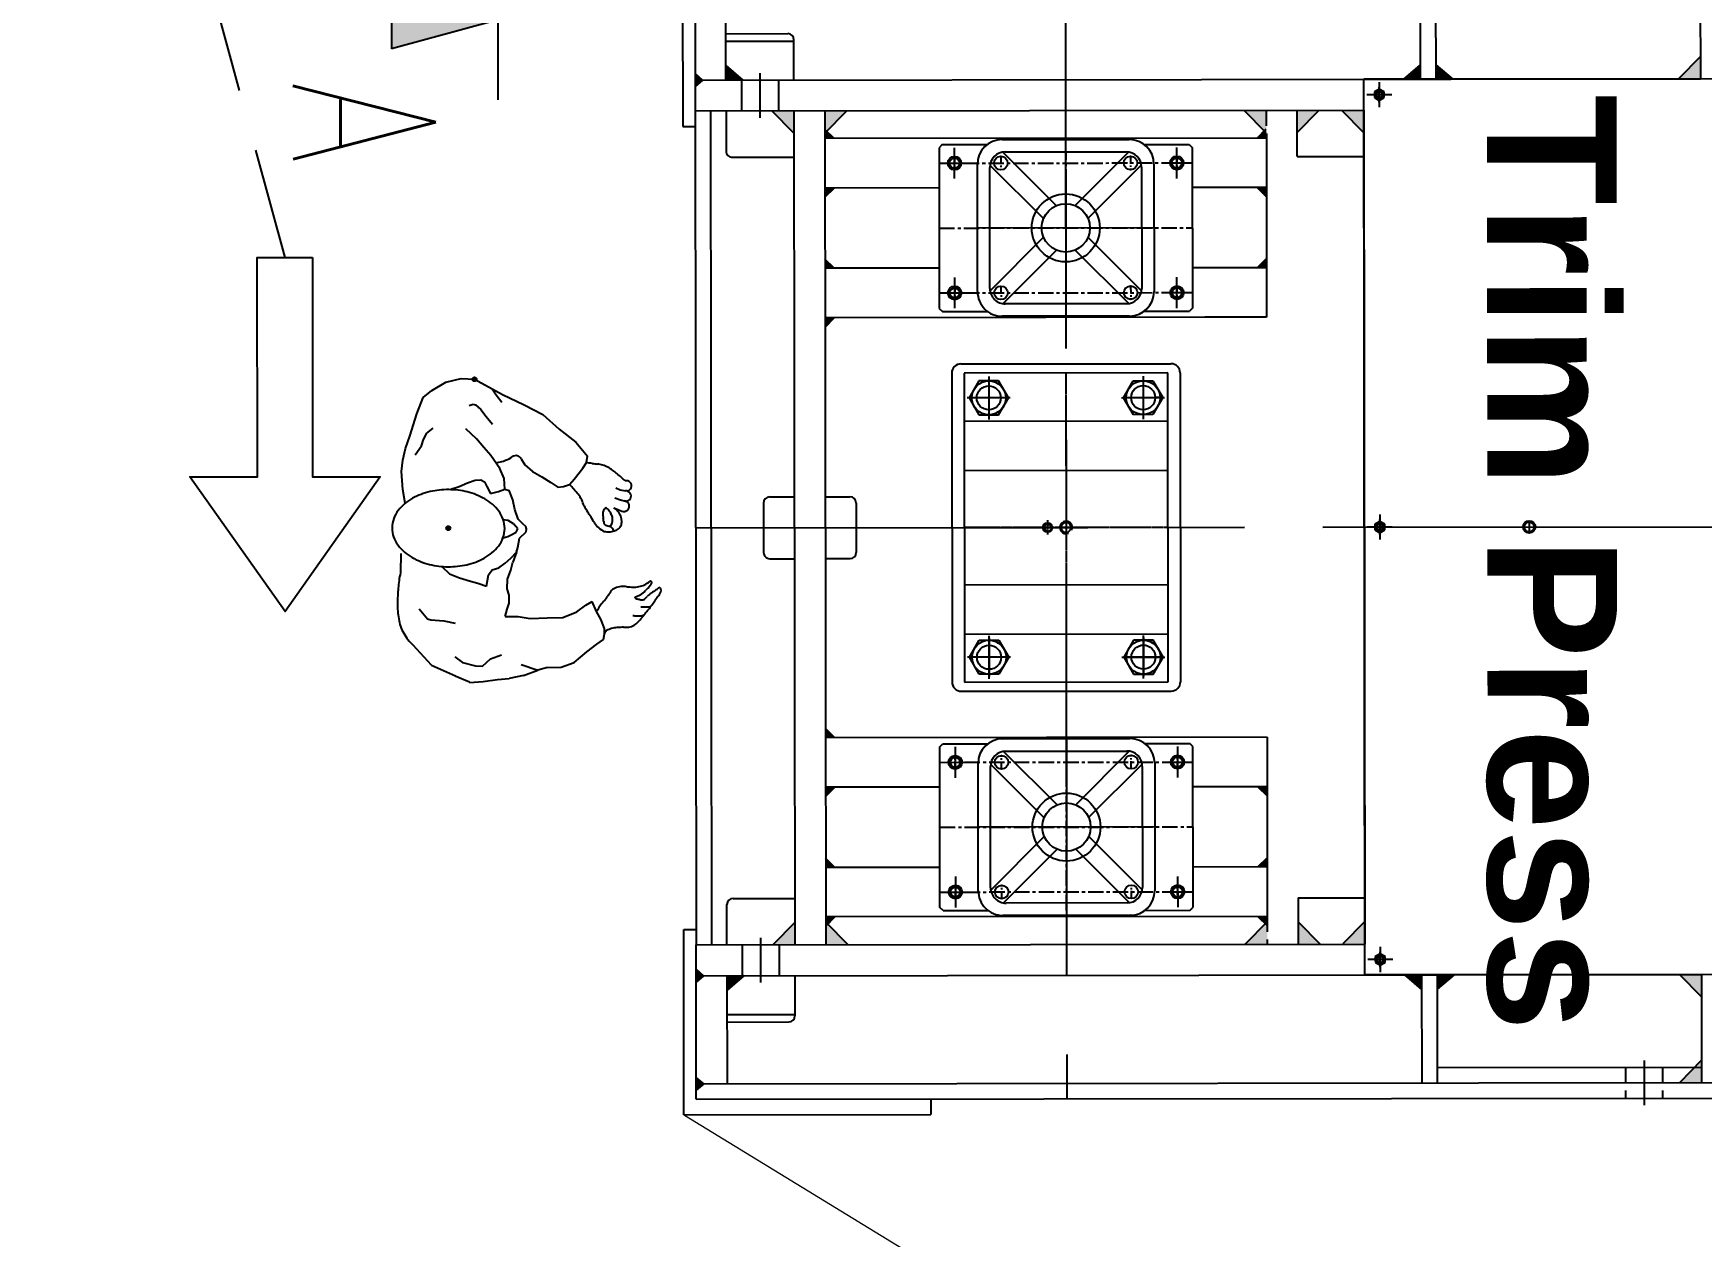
# Model space of a CAD drawing. Header units: feet. Extents: x -99009 to 3252343, y -11094690 to 9035152.
# Drawn here: x 2518911 to 2521613, y -1985127 to -1983179 of the extents above; entities that cross this region are included whole.
import ezdxf

# ---------------------------------------------------------------- set-up
doc = ezdxf.new("R2010")
doc.units = ezdxf.units.FT
doc.header["$PDSIZE"] = -1
for name, pattern in [('CENTER', [2, 1.25, -0.25, 0.25, -0.25]), ('CENTERX2', [20.32, 12.7, -2.54, 2.54, -2.54]), ('DASHED2', [0.375, 0.25, -0.125]), ('HIDDEN', [0.375, 0.25, -0.125])]:
    doc.linetypes.add(name, pattern=pattern)
for name, color, linetype in [('1', 1, 'Continuous'), ('JOB', 4, 'Continuous'), ('K-LINE', 7, 'Continuous'), ('栗本図面枠', 7, 'Continuous')]:
    doc.layers.add(name, color=color, linetype=linetype)
doc.layers.add('K-SYMBOL', color=7, linetype='Continuous', lineweight=18)
doc.styles.add('K-DIM-4', font='simplex.shx', dxfattribs={"width": 0.75, "bigfont": 'extfont.shx'})
doc.styles.get("Standard").update_dxf_attribs({"font": 'GOTHICB.TTF'})
doc.dimstyles.new('LGB VVP', dxfattribs={"dimtxt": 3, "dimasz": 3, "dimexe": 1, "dimexo": 1, "dimgap": 1, "dimtad": 1, "dimtoh": 1, "dimdec": 4, "dimzin": 12, "dimdsep": 46, "dimtxsty": 'Standard', "dimcen": 0, "dimclrd": 2, "dimclre": 1, "dimclrt": 3, "dimadec": 0, "dimazin": 3, "dimtfac": 1, "dimtdec": 4, "dimtofl": 0, "dimtmove": 0, "dimatfit": 3, "dimfxl": 1, "dimtolj": 1, "dimtzin": 0, "dimlwd": 13, "dimlwe": 13, "dimarcsym": 0})

# ---------------------------------------------------------------- blocks, each defined once
blk = doc.blocks.new('Y-L')
at = {"layer": 'K-SYMBOL', "linetype": 'Continuous', "lineweight": 25}
blk.add_hatch(color=3, dxfattribs=at).paths.add_polyline_path([(4.318, 1.157), (0, 0), (4.318, -1.157)])
at = {"layer": 'K-SYMBOL', "color": 3, "linetype": 'Continuous', "lineweight": 25}
for p, q in [((0, 3.231), (0, -2.853)), ((0, 0), (4.318, 1.157)), ((4.318, -1.157), (4.318, 1.157)), ((0, 0), (4.318, -1.157)), ((4.318, 0), (13, 0))]:
    blk.add_line(p, q, dxfattribs=at)
blk = doc.blocks.new('K245828439cdb9')
at = {"layer": '栗本図面枠'}
for points in [[(-761.2, 545), (-725, 509.5), (-725, 545)], [(761.2, 545), (725, 509.5), (725, 545)], [(863.8, 545), (900, 509.5), (900, 545)], [(-725, 144.4), (-748.4, 117), (-725, 117)], [(725, 144.4), (748.4, 117), (725, 117)], [(-725, 64.6), (-748.4, 92), (-725, 92)], [(725, 64.3), (748.4, 91.7), (725, 91.7)], [(-638.3, -0.1), (-674.5, -35.6), (-674.5, -0.1)], [(638.3, -0.1), (674.5, -35.6), (674.5, -0.1)], [(-638.8, -107.9), (-675, -72.4), (-675, -107.9)], [(638.8, -107.9), (675, -72.4), (675, -107.9)], [(-638.8, -158.1), (-675, -193.6), (-675, -158.1)], [(638.8, -158.1), (675, -193.6), (675, -158.1)], [(-638.8, -872.9), (-675, -837.4), (-675, -872.9)], [(638.8, -872.9), (675, -837.4), (675, -872.9)], [(-638.8, -923.1), (-675, -958.6), (-675, -923.1)], [(638.8, -923.1), (675, -958.6), (675, -923.1)], [(-725, -1005.3), (-748.4, -1032.7), (-725, -1032.7)], [(725, -1005.3), (748.4, -1032.7), (725, -1032.7)], [(-725, -1070.8), (-735.4, -1083), (-725, -1083)], [(-725, -1070.8), (-714.6, -1083), (-725, -1083)], [(725, -1070.8), (714.6, -1083), (725, -1083)], [(725, -1070.8), (735.4, -1083), (725, -1083)], [(900, -1070.8), (889.6, -1083), (900, -1083)], [(900, -1070.8), (910.4, -1083), (900, -1083)]]:
    blk.add_hatch(color=1, dxfattribs=at).paths.add_polyline_path(points)
h = blk.add_hatch(color=1, dxfattribs=at)
h.dxf.hatch_style = 1
h.paths.add_polyline_path([(-630, -173), (-645, -158), (-630, -158)])
h = blk.add_hatch(color=1, dxfattribs=at)
h.dxf.hatch_style = 1
h.paths.add_polyline_path([(-550, -173), (-535, -158), (-550, -158)])
h = blk.add_hatch(color=1, dxfattribs=at)
h.dxf.hatch_style = 1
h.paths.add_polyline_path([(-420, -173), (-435, -158), (-420, -158)])
h = blk.add_hatch(color=1, dxfattribs=at)
h.dxf.hatch_style = 1
h.paths.add_polyline_path([(420, -173), (435, -158), (420, -158)])
h = blk.add_hatch(color=1, dxfattribs=at)
h.dxf.hatch_style = 1
h.paths.add_polyline_path([(550, -173), (535, -158), (550, -158)])
h = blk.add_hatch(color=1, dxfattribs=at)
h.dxf.hatch_style = 1
h.paths.add_polyline_path([(630, -173), (645, -158), (630, -158)])
h = blk.add_hatch(color=1, dxfattribs=at)
h.dxf.hatch_style = 1
h.paths.add_polyline_path([(-630, -858), (-645, -873), (-630, -873)])
h = blk.add_hatch(color=1, dxfattribs=at)
h.dxf.hatch_style = 1
h.paths.add_polyline_path([(-550, -858), (-535, -873), (-550, -873)])
h = blk.add_hatch(color=1, dxfattribs=at)
h.dxf.hatch_style = 1
h.paths.add_polyline_path([(-420, -858), (-435, -873), (-420, -873)])
h = blk.add_hatch(color=1, dxfattribs=at)
h.dxf.hatch_style = 1
h.paths.add_polyline_path([(-340, -858), (-325, -873), (-340, -873)])
h = blk.add_hatch(color=1, dxfattribs=at)
h.dxf.hatch_style = 1
h.paths.add_polyline_path([(340, -858), (325, -873), (340, -873)])
h = blk.add_hatch(color=1, dxfattribs=at)
h.dxf.hatch_style = 1
h.paths.add_polyline_path([(420, -858), (435, -873), (420, -873)])
h = blk.add_hatch(color=1, dxfattribs=at)
h.dxf.hatch_style = 1
h.paths.add_polyline_path([(550, -858), (535, -873), (550, -873)])
h = blk.add_hatch(color=1, dxfattribs=at)
h.dxf.hatch_style = 1
h.paths.add_polyline_path([(630, -858), (645, -873), (630, -873)])
at = {"layer": '栗本図面枠', "color": 1}
for p, q in [((900, -1083), (900, 1462)), ((925, -1083), (925, 1462)), ((-725, 595), (-725, 0)), ((725, 595), (725, 0)), ((-900, 545), (-725, 545)), ((-761.2, 545), (-725, 509.5)), ((-725, -1070.8), (-725, 545)), ((725, 545), (900, 545)), ((725, -1083), (725, 545)), ((761.2, 545), (725, 509.5)), ((863.8, 545), (900, 509.5)), ((875, 117), (875, 545)), ((864, 452), (936.2, 452)), ((-725, 144.4), (-748.4, 117)), ((725, 144.4), (748.4, 117)), ((-725, 117), (-900, 117)), ((725, 117), (900, 117)), ((-725, 92), (-900, 92)), ((-725, 64.6), (-748.4, 92)), ((725, 92), (900, 92)), ((725, 64.3), (748.4, 91.7)), ((-704.6, 33), (-709.2, 25)), ((-695.4, 33), (-704.6, 33)), ((-700, 37.2), (-700, 12.8)), ((-700, 33.4), (-700, 16.6)), ((-690.8, 25), (-695.4, 33)), ((-4.6, 33), (-9.2, 25)), ((4.6, 33), (-4.6, 33)), ((0, 37.2), (0, 12.8)), ((0, 33.4), (0, 16.6)), ((9.2, 25), (4.6, 33)), ((695.4, 33), (690.8, 25)), ((704.6, 33), (695.4, 33)), ((700, 37.2), (700, 12.8)), ((700, 33.4), (700, 16.6)), ((709.2, 25), (704.6, 33)), ((-687.8, 25), (-712.2, 25)), ((-709.2, 25), (-704.6, 17)), ((-708.4, 25), (-691.6, 25)), ((-704.6, 17), (-695.4, 17)), ((-695.4, 17), (-690.8, 25)), ((-675, -1083), (-675, 0)), ((-675, 0), (675, 0)), ((-600, -108), (-600, 0)), ((12.2, 25), (-12.2, 25)), ((-9.2, 25), (-4.6, 17)), ((-8.4, 25), (8.4, 25)), ((-4.6, 17), (4.6, 17)), ((4.6, 17), (9.2, 25)), ((600, -108), (600, 0)), ((712.2, 25), (687.8, 25)), ((690.8, 25), (695.4, 17)), ((691.6, 25), (708.4, 25)), ((695.4, 17), (704.6, 17)), ((704.6, 17), (709.2, 25)), ((725, 0), (-725, 0)), ((-638.3, -0.1), (-674.5, -35.6)), ((638.3, -0.1), (674.5, -35.6)), ((675, -1083), (675, 0)), ((-638.8, -107.9), (-675, -72.4)), ((638.8, -107.9), (675, -72.4)), ((-600, -108), (-675, -108)), ((600, -108), (675, -108)), ((-638.8, -158.1), (-675, -193.6)), ((-630, -173), (-645, -158)), ((-630, -158), (-630, -873)), ((-630, -158), (-340, -158)), ((-550, -158), (-550, -278)), ((-550, -173), (-535, -158)), ((-420, -173), (-435, -158)), ((-420, -158), (-420, -278)), ((-340, -158), (-340, -873)), ((-340, -158), (-340, -258)), ((340, -158), (630, -158)), ((340, -158), (340, -873)), ((420, -158), (420, -278)), ((420, -173), (435, -158)), ((550, -173), (535, -158)), ((550, -158), (550, -278)), ((630, -158), (630, -873)), ((630, -173), (645, -158)), ((638.8, -158.1), (675, -193.6)), ((-620, -283), (-615, -278)), ((-620, -356), (-620, -283)), ((-615, -278), (-355, -278)), ((-355, -278), (-350, -283)), ((-350, -356), (-350, -283)), ((355, -278), (350, -283)), ((350, -356), (350, -283)), ((615, -278), (355, -278)), ((620, -283), (615, -278)), ((620, -356), (620, -283)), ((-265, -653), (-265, -313)), ((-250, -298), (250, -298)), ((250, -318), (-250, -318)), ((-250, -318), (-250, -648)), ((-210, -392.8), (-210, -323.2)), ((-172.5, -648), (-172.5, -318)), ((-92.5, -648), (-92.5, -318)), ((92.5, -648), (92.5, -318)), ((172.5, -648), (172.5, -318)), ((210, -392.8), (210, -323.2)), ((250, -648), (250, -318)), ((265, -653), (265, -313)), ((-588, -340), (-382, -340)), ((-237.5, -342.1), (-210, -326.2)), ((-237.5, -373.9), (-237.5, -342.1)), ((-210, -326.2), (-182.5, -342.1)), ((-182.5, -342.1), (-182.5, -373.9)), ((210, -326.2), (182.5, -342.1)), ((182.5, -342.1), (182.5, -373.9)), ((237.5, -342.1), (210, -326.2)), ((237.5, -373.9), (237.5, -342.1)), ((382, -340), (588, -340)), ((-586.9, -360.3), (-500.2, -447)), ((-583, -360), (-387, -360)), ((-383.1, -360.3), (-469.8, -447)), ((-244.8, -358), (-175.2, -358)), ((-210, -389.8), (-237.5, -373.9)), ((-182.5, -373.9), (-210, -389.8)), ((244.8, -358), (175.2, -358)), ((182.5, -373.9), (210, -389.8)), ((210, -389.8), (237.5, -373.9)), ((383.1, -360.3), (469.8, -447)), ((387, -360), (583, -360)), ((586.9, -360.3), (500.2, -447)), ((-628, -586), (-628, -380)), ((-608, -581), (-608, -385)), ((-607.7, -381.1), (-521, -467.8)), ((-362.3, -381.1), (-449, -467.8)), ((-362, -385), (-362, -581)), ((-342, -380), (-342, -586)), ((342, -586), (342, -380)), ((362, -581), (362, -385)), ((362.3, -381.1), (449, -467.8)), ((607.7, -381.1), (521, -467.8)), ((608, -385), (608, -581)), ((628, -380), (628, -586)), ((-607.7, -584.9), (-521, -498.2)), ((-362.3, -584.9), (-449, -498.2)), ((362.3, -584.9), (449, -498.2)), ((607.7, -584.9), (521, -498.2)), ((-586.9, -605.7), (-500.2, -519)), ((-383.1, -605.7), (-469.8, -519)), ((383.1, -605.7), (469.8, -519)), ((586.9, -605.7), (500.2, -519)), ((-210, -576.2), (-237.5, -592.1)), ((-237.5, -592.1), (-237.5, -623.9)), ((-210, -573.2), (-210, -642.8)), ((-182.5, -592.1), (-210, -576.2)), ((-182.5, -623.9), (-182.5, -592.1)), ((182.5, -592.1), (210, -576.2)), ((182.5, -623.9), (182.5, -592.1)), ((210, -573.2), (210, -642.8)), ((210, -576.2), (237.5, -592.1)), ((237.5, -592.1), (237.5, -623.9)), ((-620, -683), (-620, -610)), ((-387, -606), (-583, -606)), ((-350, -683), (-350, -610)), ((-244.8, -608), (-175.2, -608)), ((244.8, -608), (175.2, -608)), ((350, -683), (350, -610)), ((583, -606), (387, -606)), ((620, -683), (620, -610)), ((-382, -626), (-588, -626)), ((-250, -648), (250, -648)), ((-237.5, -623.9), (-210, -639.8)), ((-210, -639.8), (-182.5, -623.9)), ((210, -639.8), (182.5, -623.9)), ((237.5, -623.9), (210, -639.8)), ((588, -626), (382, -626)), ((-250, -668), (250, -668)), ((-620, -683), (-615, -688)), ((-615, -688), (-355, -688)), ((-550, -688), (-550, -873)), ((-420, -688), (-420, -873)), ((-355, -688), (-350, -683)), ((355, -688), (350, -683)), ((615, -688), (355, -688)), ((420, -688), (420, -873)), ((550, -688), (550, -873)), ((620, -683), (615, -688)), ((925, -703), (950, -703)), ((950, -1103), (950, -703)), ((-638.8, -872.9), (-675, -837.4)), ((-50, -873), (-50, -833)), ((-40, -823), (40, -823)), ((50, -873), (50, -833)), ((638.8, -872.9), (675, -837.4)), ((-630, -858), (-645, -873)), ((-550, -858), (-535, -873)), ((-420, -858), (-435, -873)), ((-340, -858), (-325, -873)), ((340, -858), (325, -873)), ((420, -858), (435, -873)), ((550, -858), (535, -873)), ((630, -858), (645, -873)), ((-675, -873), (675, -873)), ((-800, -1033), (-800, -933)), ((-725, -923), (-790, -923)), ((-788, -1033), (-788, -923)), ((-675, -923), (675, -923)), ((-638.8, -923.1), (-675, -958.6)), ((-600, -1023), (-600, -923)), ((-50, -963), (-50, -923)), ((50, -963), (50, -923)), ((600, -1023), (600, -923)), ((638.8, -923.1), (675, -958.6)), ((725, -923), (790, -923)), ((788, -1033), (788, -923)), ((800, -1033), (800, -933)), ((-736, -978), (-663.8, -978)), ((-40, -973), (40, -973)), ((736, -978), (663.8, -978)), ((-725, -1005.3), (-748.4, -1032.7)), ((725, -1005.3), (748.4, -1032.7)), ((-725, -1033), (-900, -1033)), ((-675, -1033), (-610, -1033)), ((675, -1033), (610, -1033)), ((725, -1033), (900, -1033)), ((-725, -1070.8), (-735.4, -1083)), ((-725, -1070.8), (-714.6, -1083)), ((-675, -1058), (675, -1058)), ((725, -1070.8), (714.6, -1083)), ((725, -1070.8), (735.4, -1083)), ((900, -1070.8), (889.6, -1083)), ((900, -1070.8), (910.4, -1083)), ((-950, -1103), (-650, -1103)), ((-925, -1083), (-675, -1083)), ((-675, -1083), (675, -1083)), ((-650, -1103), (-650, -1083)), ((650, -1103), (650, -1083)), ((950, -1103), (650, -1103)), ((925, -1083), (675, -1083))]:
    blk.add_line(p, q, dxfattribs=at)
at = {"layer": '栗本図面枠', "color": 1, "linetype": 'CENTERX2', "ltscale": 50}
for p, q in [((0, -1083), (0, 1201.5)), ((-485, -340), (-485, -626)), ((485, -340), (485, -626)), ((-925, -483), (925, -483)), ((-628, -483), (-342, -483)), ((342, -483), (628, -483))]:
    blk.add_line(p, q, dxfattribs=at)
at = {"layer": '栗本図面枠', "color": 1, "linetype": 'HIDDEN', "ltscale": 100}
for p, q in [((875, 482), (925, 482)), ((875, 422), (925, 422)), ((-675, -158), (-630, -158)), ((630, -158), (675, -158))]:
    blk.add_line(p, q, dxfattribs=at)
at = {"layer": '栗本図面枠', "color": 1, "linetype": 'CENTER', "ltscale": 3}
blk.add_line((-10, 267), (10, 267), dxfattribs=at)
at = {"layer": '栗本図面枠', "color": 1, "ltscale": 25}
for p, q in [((-700, 45.3), (-700, 4.7)), ((0, 45.3), (0, 4.7)), ((700, 45.3), (700, 4.7)), ((-720.3, 25), (-679.7, 25)), ((-20.3, 25), (20.3, 25)), ((679.7, 25), (720.3, 25))]:
    blk.add_line(p, q, dxfattribs=at)
at = {"layer": '栗本図面枠', "color": 1, "linetype": 'CENTERX2', "ltscale": 10}
for p, q in [((-590, -328), (-590, -278)), ((-380, -328), (-380, -278)), ((380, -328), (380, -278)), ((590, -328), (590, -278)), ((-565, -303), (-615, -303)), ((-355, -303), (-405, -303)), ((355, -303), (405, -303)), ((565, -303), (615, -303)), ((-590, -688), (-590, -638)), ((-380, -688), (-380, -638)), ((380, -688), (380, -638)), ((590, -688), (590, -638)), ((-565, -663), (-615, -663)), ((-355, -663), (-405, -663)), ((355, -663), (405, -663)), ((565, -663), (615, -663))]:
    blk.add_line(p, q, dxfattribs=at)
at = {"layer": '栗本図面枠', "color": 1, "linetype": 'CENTER', "ltscale": 20}
for p, q in [((-590, -688), (-590, -278)), ((-485, -688), (-485, -278)), ((-380, -688), (-380, -278)), ((380, -688), (380, -278)), ((485, -688), (485, -278)), ((590, -688), (590, -278)), ((-620, -483), (-350, -483)), ((620, -483), (350, -483))]:
    blk.add_line(p, q, dxfattribs=at)
at = {"layer": '栗本図面枠', "color": 1, "linetype": 'CENTER', "ltscale": 10}
for p, q in [((-601, -303), (-579, -303)), ((-391, -303), (-369, -303)), ((391, -303), (369, -303)), ((601, -303), (579, -303)), ((-601, -378), (-579, -378)), ((-391, -378), (-369, -378)), ((391, -378), (369, -378)), ((601, -378), (579, -378)), ((-601, -588), (-579, -588)), ((-391, -588), (-369, -588)), ((391, -588), (369, -588)), ((601, -588), (579, -588)), ((-601, -663), (-579, -663)), ((-391, -663), (-369, -663)), ((391, -663), (369, -663)), ((601, -663), (579, -663))]:
    blk.add_line(p, q, dxfattribs=at)
at = {"layer": '栗本図面枠', "color": 1, "linetype": 'CENTER', "ltscale": 2}
for p, q in [((0, -318), (0, -648)), ((-250, -483), (250, -483)), ((-12, -513), (12, -513))]:
    blk.add_line(p, q, dxfattribs=at)
at = {"layer": '栗本図面枠', "color": 1, "linetype": 'CENTER', "ltscale": 0.5}
for p, q in [((-210, -326.4), (-210, -389.6)), ((210, -326.4), (210, -389.6)), ((-244.1, -358), (-178.4, -358)), ((178.4, -358), (241.6, -358)), ((-210, -576.4), (-210, -639.6)), ((210, -576.4), (210, -639.6)), ((-244.1, -608), (-178.4, -608)), ((178.4, -608), (241.6, -608))]:
    blk.add_line(p, q, dxfattribs=at)
at = {"layer": '栗本図面枠', "color": 1, "linetype": 'HIDDEN'}
for p, q in [((-725, -948), (-675, -948)), ((725, -948), (675, -948)), ((-725, -1008), (-675, -1008)), ((725, -1008), (675, -1008))]:
    blk.add_line(p, q, dxfattribs=at)
at = {"layer": '栗本図面枠', "color": 1}
for centre, radius in [((0, 267), 10), ((0, 267), 8), ((-700, 25), 8), ((-700, 25), 5.5), ((-700, 25), 5), ((0, 25), 8), ((0, 25), 5.5), ((0, 25), 5), ((700, 25), 8), ((700, 25), 5.5), ((700, 25), 5), ((-590, -303), 11), ((-590, -303), 8), ((-380, -303), 11), ((-380, -303), 8), ((380, -303), 11), ((380, -303), 8), ((590, -303), 11), ((590, -303), 8), ((-210, -358), 27.5), ((-210, -358), 19.5), ((210, -358), 27.5), ((210, -358), 19.5), ((-590, -378), 11), ((-380, -378), 11), ((380, -378), 11), ((590, -378), 11), ((-485, -483), 55), ((485, -483), 55), ((-485, -483), 39.1), ((485, -483), 39.1), ((0, -483), 8), ((0, -513), 7.5), ((0, -513), 6.3), ((-590, -588), 11), ((-380, -588), 11), ((-210, -608), 27.5), ((-210, -608), 19.5), ((210, -608), 27.5), ((210, -608), 19.5), ((380, -588), 11), ((590, -588), 11), ((-590, -663), 11), ((-590, -663), 8), ((-380, -663), 11), ((-380, -663), 8), ((380, -663), 11), ((380, -663), 8), ((590, -663), 11), ((590, -663), 8)]:
    blk.add_circle(centre, radius, dxfattribs=at)
for centre, radius, start, end in [((-700, 25), 6, 161.145, 113.5396), ((0, 25), 6, 161.145, 113.5396), ((700, 25), 6, 161.145, 113.5396), ((-590, -303), 10, 160.2169, 110.6701), ((-380, -303), 10, 160.2169, 110.6701), ((380, -303), 10, 69.3299, 19.7831), ((590, -303), 10, 69.3299, 19.7831), ((-250, -313), 15, 90, 180), ((250, -313), 15, 0, 90), ((-588, -380), 40, 90, 180), ((-382, -380), 40, 0, 90), ((382, -380), 40, 90, 180), ((588, -380), 40, 0, 90), ((-583, -385), 25, 90, 180), ((-387, -385), 25, 0, 90), ((387, -385), 25, 90, 180), ((583, -385), 25, 0, 90), ((0, -483), 10, 64.4444, 22.9557), ((0, -513), 5.3, 66.1085, 25.3156), ((-588, -586), 40, 180, 270), ((-583, -581), 25, 180, 270), ((-387, -581), 25, 270, 0), ((-382, -586), 40, 270, 0), ((382, -586), 40, 180, 270), ((387, -581), 25, 180, 270), ((583, -581), 25, 270, 0), ((588, -586), 40, 270, 0), ((-590, -663), 10, 249.3299, 199.7831), ((-380, -663), 10, 249.3299, 199.7831), ((-250, -653), 15, 180, 270), ((250, -653), 15, 270, 0), ((380, -663), 10, 340.2169, 290.6701), ((590, -663), 10, 340.2169, 290.6701), ((-40, -833), 10, 90, 180), ((40, -833), 10, 0, 90), ((-790, -933), 10, 90, 180), ((790, -933), 10, 0, 90), ((-40, -963), 10, 180, 270), ((40, -963), 10, 270, 0), ((-610, -1023), 10, 270, 0), ((610, -1023), 10, 180, 270)]:
    blk.add_arc(centre, radius, start, end, dxfattribs=at)
blk = doc.blocks.new('WORKER_TOP')
at = {"color": 4, "linetype": 'ByBlock', "lineweight": -2}
for p, q in [((-65.209352, 271.191224), (-61.731512, 278.40124)), ((-61.731568, 278.400912), (-59.914784, 286.760632)), ((-48.592952, 269.86608), (-45.653176, 278.575176)), ((-45.653232, 278.574848), (-43.601952, 287.133808)), ((-32.697392, 267.86552), (-27.31884, 280.961168)), ((147.522064, 246.473888), (135.044632, 239.959944)), ((162.53484, 252.541528), (147.521928, 246.474248)), ((171.28472, 252.741632), (162.535168, 252.541472)), ((180.701832, 250.831888), (171.284664, 252.741304)), ((188.239352, 240.166312), (180.702216, 250.83216)), ((-139.098288, 206.360512), (-116.258944, 225.209528)), ((-105.840232, 223.981952), (-116.258944, 225.209528)), ((-96.750392, 217.935664), (-105.84036, 223.981976)), ((-78.895912, 203.996568), (-96.750336, 217.935992)), ((135.044632, 239.959944), (118.975744, 232.471784)), ((125.004768, 222.558448), (118.975936, 232.471744)), ((135.44688, 207.645568), (125.004768, 222.558448)), ((200.22248, 224.110136), (188.239024, 240.166368)), ((217.526056, 203.6302), (200.222608, 224.110112)), ((-160.314848, 179.633144), (-139.09848, 206.360208)), ((-70.74704, 196.212264), (-78.89572, 203.996872)), ((-67.341912, 186.72524), (-70.74704, 196.212264)), ((144.547872, 185.126072), (135.44688, 207.645568)), ((225.085512, 182.254096), (217.525856, 203.630232)), ((-183.994, 153.339664), (-160.314904, 179.632816)), ((-82.848448, 151.63848), (-73.639392, 165.856208)), ((-73.639256, 165.856184), (-66.202, 177.391024)), ((-66.2018, 177.390992), (-67.341528, 186.725512)), ((145.297216, 159.722344), (144.547872, 185.126072)), ((225.585752, 160.37984), (225.085704, 182.254056)), ((-199.488424, 123.064496), (-183.9938, 153.339632)), ((-102.344752, 124.001848), (-91.675304, 136.134576)), ((-91.675496, 136.134272), (-82.848704, 151.638184)), ((146.593456, 132.478832), (145.29696, 159.722048)), ((220.67004, 117.674528), (230.210688, 144.621192)), ((225.585696, 160.379512), (230.210744, 144.62152)), ((238.765528, 121.455248), (230.210744, 144.62152)), ((-216.466904, 87.972792), (-199.488224, 123.064456)), ((-111.972448, 117.7784), (-102.344752, 124.001848)), ((-14.577848, 112.968392), (-30.287192, 107.895224)), ((-7.171536, 120.376856), (-14.578048, 112.968432)), ((-2.747768, 125.696968), (-7.171728, 120.376888)), ((1.053544, 112.26576), (-7.05564, 105.637064)), ((1.187312, 126.516024), (-2.747768, 125.696968)), ((6.342208, 109.622368), (1.053736, 112.266064)), ((6.001984, 125.897096), (1.187312, 126.516024)), ((16.344136, 115.359104), (6.002112, 125.897072)), ((10.181512, 102.597688), (6.342008, 109.6224)), ((31.556992, 112.676328), (16.343744, 115.358832)), ((38.912808, 110.115968), (31.557048, 112.676656)), ((48.660304, 100.94616), (38.912552, 110.11568)), ((38.912808, 110.115968), (55.321688, 104.129112)), ((142.90844, 91.778736), (143.16588, 113.040104)), ((143.165688, 113.040144), (146.593256, 132.478864)), ((238.765528, 121.455248), (243.342584, 97.99084)), ((-225.771072, 71.205104), (-216.466904, 87.972792)), ((-215.741248, 77.688608), (-203.937264, 87.033096)), ((-96.70824, 83.40336), (-117.561528, 68.801736)), ((-108.49236, 89.137024), (-109.845456, 92.841064)), ((-105.678264, 77.122776), (-108.49236, 89.137024)), ((-80.267824, 90.25352), (-96.70824, 83.40336)), ((-62.992256, 91.47236), (-80.267824, 90.25352)), ((-62.992584, 91.472416), (-60.630024, 98.42364)), ((-59.341224, 81.07988), (-62.992256, 91.47236)), ((-45.698008, 104.51276), (-60.63008, 98.423312)), ((-56.177024, 68.394032), (-59.341608, 81.079608)), ((-30.287192, 107.895224), (-45.6982, 104.512456)), ((-12.377768, 97.054184), (-13.459872, 88.904744)), ((-7.05564, 105.637064), (-12.377568, 97.054144)), ((13.513888, 96.297312), (10.181512, 102.597688)), ((15.599488, 88.467192), (13.514088, 96.29728)), ((56.615952, 91.700544), (48.660304, 100.94616)), ((67.850312, 101.048672), (55.321688, 104.129112)), ((64.422496, 81.609312), (56.615952, 91.700544)), ((67.7054, 70.573384), (64.42268, 81.609616)), ((82.615976, 95.830504), (67.850128, 101.048368)), ((98.127032, 94.838088), (82.615976, 95.830504)), ((108.318064, 98.269976), (98.127088, 94.838416)), ((121.442616, 98.570008), (108.318064, 98.269976)), ((131.286624, 95.09164), (121.44268, 98.570336)), ((142.908384, 91.778408), (131.28644, 95.091336)), ((211.693704, 68.10748), (205.081688, 86.023968)), ((245.283792, 79.34772), (243.342328, 97.990544)), ((-241.080744, 42.50904), (-225.77088, 71.205408)), ((-225.77088, 71.205408), (-215.741376, 77.688632)), ((-192.236032, 52.597176), (-180.541024, 61.32556)), ((-180.540968, 61.325888), (-168.519984, 71.9014)), ((-130.490808, 57.676664), (-144.810128, 45.578384)), ((-117.561528, 68.801736), (-130.490808, 57.676664)), ((-78.419224, 52.819872), (-74.840952, 58.831512)), ((-74.841088, 58.831536), (-67.50724, 62.412904)), ((-67.507368, 62.412928), (-56.176768, 68.394328)), ((75.411768, 64.857344), (67.705272, 70.573408)), ((93.696576, 61.463664), (75.411768, 64.857344)), ((88.9364, 47.657992), (93.696576, 61.463664)), ((223.32192, 54.890056), (211.693576, 68.107504)), ((222.766024, 43.821024), (223.321856, 54.889728)), ((248.170392, 56.181384), (245.283792, 79.34772)), ((249.690192, 33.957784), (248.17072, 56.181328)), ((-242.276464, 20.795664), (-241.080688, 42.509368)), ((-200.78044, 40.139024), (-199.405112, 44.339688)), ((-198.679264, 34.0554), (-200.78044, 40.139024)), ((-199.404976, 44.339664), (-192.23616, 52.5972)), ((-144.810128, 45.578384), (-160.720696, 28.339392)), ((-77.550024, 43.467592), (-78.419032, 52.81984)), ((-73.62056, 31.198184), (-77.550024, 43.467592)), ((-67.535832, 17.329616), (-73.620616, 31.197848)), ((80.19092, 17.828248), (86.004912, 35.97488)), ((86.004912, 35.97488), (88.936456, 47.65832)), ((217.592752, 22.399112), (222.765888, 43.821048)), ((249.170496, 34.001152), (239.455328, 10.775792)), ((-236.443112, -3.718648), (-242.276736, 20.796056)), ((-62.367552, 2.404608), (-67.535832, 17.329616)), ((61.898504, -10.91404), (73.82976, 1.52104)), ((73.829584, 1.5208), (80.190864, 17.82792)), ((150.04756, -7.756656), (153.919664, 10.603152)), ((208.436616, 10.054448), (217.592696, 22.398784)), ((221.807288, -27.55912), (239.174792, 11.1766)), ((-222.679216, -26.457776), (-236.443112, -3.718648)), ((-211.873384, -40.625904), (-222.679344, -26.45776)), ((-153.694336, -34.813144), (-162.024608, -24.457624)), ((148.31216, -28.397832), (150.04756, -7.756656)), ((-185.088072, -50.859328), (-211.873192, -40.6256)), ((-149.01936, -62.297704), (-185.087928, -50.859688)), ((-143.880152, -40.352184), (-153.694536, -34.813112)), ((-133.631904, -43.428776), (-143.88028, -40.35216)), ((-118.928344, -53.638464), (-133.631904, -43.428776)), ((130.353632, -47.44764), (146.719592, -33.829736)), ((146.719592, -33.829736), (148.312032, -28.397808)), ((221.80716, -27.559096), (189.510144, -57.34008)), ((-129.17224, -69.162544), (-149.019296, -62.297376)), ((-110.379656, -73.554096), (-129.172432, -69.162512)), ((-91.69404, -75.579248), (-110.379784, -73.554072)), ((-62.797272, -73.69212), (-91.69404, -75.579248)), ((-40.316872, -70.038352), (-62.79688, -73.691848)), ((40.9514, -77.158344), (71.769896, -77.674968))]:
    blk.add_line(p, q, dxfattribs=at)
for centre, radius in [((-241.080944, 42.509072), 3.333336), ((-241.080944, 42.509072), 1.666664), ((0, 0), 3.333336), ((0, 0), 1.666664)]:
    blk.add_circle(centre, radius, dxfattribs=at)
for centre, radius, start, end in [((88.91016, 327.136576), 2.52796, 94.417257, 209.429476), ((53.178016, 298.625544), 43.218976, 26.204511, 39.120062), ((82.440488, 314.585936), 16.325224, 48.938589, 67.395195), ((65.393512, 291.933904), 44.648576, 44.785026, 51.53919), ((101.679904, 337.181776), 7.1214, 73.771987, 143.856517), ((-97.280536, 179.99844), 251.743176, 38.4741, 39.871244), ((50.38652, 297.764304), 62.86772, 32.590786, 38.177895), ((189.941096, 386.250936), 102.376336, 212.246271, 215.677396), ((91.79, 317.526872), 29.03432, 48.676221, 65.847124), ((131.589656, 344.650632), 30.715424, 216.123745, 227.561381), ((228.054544, 493.359656), 193.482384, 232.757791, 235.333711), ((-219.234032, -155.556112), 594.654176, 54.612379, 55.450789), ((38.166008, 208.536104), 148.768624, 50.876627, 54.226661), ((36.837928, 319.355976), 91.006224, 1.762338, 5.144035), ((59.9792, 302.005504), 35.624296, 10.48055, 26.15733), ((47.08308, 299.810664), 48.704864, 358.782635, 10.259842), ((-33.830736, 302.886792), 129.67288, 353.878793, 358.183312), ((827.515144, 1051.764096), 1031.535216, 224.919307, 225.211214), ((53.988496, 272.398432), 66.53328, 40.750397, 45.280896), ((79.138432, 294.212048), 33.241696, 31.497178, 40.564025), ((74.94032, 291.72036), 38.123136, 23.483988, 31.393858), ((65.242152, 287.51012), 48.695776, 17.292668, 23.480284), ((92.95728, 300.903496), 27.65756, 36.971989, 49.653854), ((111.360552, 305.31528), 3.3514, 276.446352, 6.131887), ((80.311424, 316.879528), 36.161544, 341.947139, 351.663867), ((108.04544, 313.26408), 8.208384, 348.56576, 31.373108), ((36.596424, 319.399792), 91.247464, 354.985356, 358.357434), ((37.363168, 319.380232), 90.48048, 358.355897, 1.757215), ((-844.008376, -876.142576), 1546.89576, 50.555854, 50.878208), ((578.470296, 861.48824), 698.73832, 231.003614, 231.716944), ((105.253848, 306.481608), 37.24564, 6.486098, 15.679785), ((105.084152, 306.831592), 37.404696, 347.620968, 356.766062), ((107.159064, 306.71356), 35.326424, 356.767352, 6.461356), ((97.950264, 252.47352), 77.018456, 45.335443, 51.809464), ((126.498328, 281.394584), 36.3808, 31.584123, 45.294748), ((139.723808, 289.483712), 20.877736, 7.795926, 31.682761), ((16.61744, 186.810808), 135.61904, 140.501841, 144.261334), ((102.443272, 116.081544), 246.83372, 138.439387, 140.504615), ((81.203872, 135.639416), 217.967, 136.242275, 138.58233), ((-68.114048, 288.461592), 8.373984, 6.71919, 194.38018), ((-51.776664, 287.748536), 8.197696, 355.70041, 186.91923), ((-35.376096, 284.270296), 8.710144, 337.67147, 170.000003), ((-7.885736, 252.007352), 29.446624, 131.775305, 147.415991), ((-9.76496, 254.048136), 26.67276, 114.419892, 131.685388), ((-9.411496, 253.18824), 27.60188, 97.651473, 114.350017), ((-9.992776, 261.188952), 19.601104, 75.581338, 99.081509), ((-8.496056, 268.799256), 11.866184, 34.647821, 73.430076), ((-18.784008, 261.310544), 24.58924, 16.642502, 35.374066), ((151.835592, 282.99808), 57.05568, 173.901569, 183.691859), ((124.057376, 281.441336), 29.2358, 184.152675, 203.271452), ((98.533432, 285.142048), 62.2896, 358.608237, 6.613185), ((286.086088, 283.442536), 125.28156, 179.914662, 183.894715), ((228.350976, 279.40356), 67.405544, 183.802844, 191.198018), ((-43.406784, 234.366584), 60.440344, 164.673245, 173.109979), ((-63.162664, 238.939392), 40.1866, 150.826541, 163.515785), ((-33.791784, 222.628712), 73.782496, 143.973655, 150.885055), ((-19.085872, 270.164768), 20.938504, 227.018915, 243.699848), ((-9.495168, 236.50868), 30.097344, 128.889744, 142.462001), ((-9.098736, 236.054704), 30.6996, 115.624521, 128.93369), ((-22.984632, 262.606312), 12.43588, 244.373521, 272.436107), ((-24.939656, 299.063008), 48.944384, 272.908649, 280.047772), ((-11.865272, 242.569424), 23.631376, 99.118602, 116.407695), ((-6.5034, 185.896448), 65.722304, 93.343567, 98.660985), ((-13.391824, 251.142296), 14.925656, 71.16232, 98.547938), ((-9.98288, 258.084376), 6.587016, 266.922392, 319.728232), ((-15.30988, 245.401384), 20.978424, 51.79187, 71.267084), ((-24.855256, 265.050136), 32.84584, 300.163295, 318.812237), ((-25.933216, 263.644776), 23.160264, 334.91705, 349.976665), ((6.96028, 257.3946), 10.32796, 133.776086, 167.59221), ((16.546856, 246.590192), 24.767824, 118.397992, 132.496813), ((-31.34108, 269.231432), 40.495896, 320.403361, 335.527586), ((-24.91052, 258.92584), 31.1466, 2.827576, 17.617861), ((-24.299264, 259.007128), 30.53212, 347.648538, 2.731777), ((113.254472, 276.755712), 17.4606, 203.152251, 235.151014), ((276.55504, 528.047184), 317.142816, 236.881559, 238.642748), ((67.86952, 196.355288), 74.905896, 46.890341, 54.354249), ((162.960152, 298.422304), 64.59332, 227.184514, 235.831457), ((188.914128, 339.197488), 112.915784, 236.555309, 241.505433), ((195.651032, 273.014496), 34.08748, 191.337381, 205.970335), ((172.581536, 260.625064), 7.989584, 198.519236, 260.658549), ((951.061168, 72.41864), 1067.713456, 171.361866, 171.839228), ((-852.41868, 332.93908), 754.554656, 352.372247, 353.048595), ((127.398072, -173.98328), 426.569616, 112.492463, 113.928353), ((-60.195976, 276.10896), 61.060944, 293.558107, 303.584532), ((1740.746736, -2414.608496), 3176.74044, 123.606379, 123.799112), ((230.954272, -174.456712), 475.686176, 120.203621, 121.491252), ((124.221432, -14.836384), 287.32276, 130.602452, 132.73199), ((139.044232, -23.22288), 303.392304, 129.67821, 131.697119), ((-28.131608, 177.815512), 41.92812, 114.64585, 129.257861), ((-108.176168, 109.368688), 9.227, 114.294697, 215.21354), ((-154.930968, 76.370048), 48, 20.06857, 35.21351), ((17.061144, 22.528856), 73.96756, 127.004706, 150.569971), ((1.103832, 43.899656), 47.29688, 90.295717, 127.149338), ((-0.274224, 43.917056), 47.292256, 51.77693, 88.637942), ((-16.631624, 22.847176), 73.96588, 28.347336, 51.92098), ((46.305976, 5.160528), 107.975296, 150.168117, 166.312713), ((-46.20428, 6.030848), 107.979656, 12.605089, 28.74968), ((67.44116, -0.46628), 129.842536, 166.107102, 179.534712), ((-67.438312, 0.804872), 129.8432, 359.385269, 12.81077), ((67.43884, -0.804912), 129.8434, 179.385279, 192.81076), ((-67.443792, 0.466592), 129.845496, 346.11159, 359.534558), ((46.20472, -6.030856), 107.979776, 192.605098, 208.749671), ((-46.315016, -5.157016), 107.985264, 330.174146, 346.317258), ((16.63208, -22.847296), 73.965976, 208.347237, 231.920885), ((-17.069352, -22.521616), 73.97872, 307.014139, 330.575893), ((112.247976, 106.774352), 188.811384, 257.832195, 265.373414), ((123.703544, 54.53764), 137.115216, 269.221787, 279.607998), ((134.294576, -7.520512), 74.159896, 279.54267, 298.738822), ((124.92008, 5.559664), 90.156976, 299.965807, 315.759407), ((0.274512, -43.917256), 47.292176, 231.776898, 268.637973), ((-1.104976, -43.895056), 47.301704, 270.309327, 307.159156), ((124.422032, 243.568968), 326.144104, 265.180108, 269.546613)]:
    blk.add_arc(centre, radius, start, end, dxfattribs=at)
blk = doc.blocks.new('sfsfsfsfsf')
at = {"layer": 'K-LINE', "color": 210}
blk.add_lwpolyline([(124362.8, 43737), (124007.9, 43737), (124007.9, 43627.8), (123789.6, 43781.7), (124007.9, 43935.6), (124007.9, 43826.5), (124362.8, 43826.5), (124362.8, 43737)], dxfattribs=at)
blk = doc.blocks.new('*D2636')
at = {"layer": 'Defpoints', "color": 0}
for p in [(2519964.7, -1984929.5), (2516229.6, -1991039), (2517357.2, -1991728.3)]:
    blk.add_point(p, dxfattribs=at)
at = {"layer": 'K-LINE', "color": 1, "lineweight": 13}
for p, q in [((2519965.5, -1984930), (2521093.1, -1985619.4)), ((2516230.4, -1991039.5), (2517358, -1991728.9))]:
    blk.add_line(p, q, dxfattribs=at)
at = {"layer": 'K-LINE', "color": 2, "lineweight": 13}
blk.add_line((2521040.1, -1985704.2), (2517409.3, -1991643), dxfattribs=at)
at = {"layer": 'K-LINE', "color": 2}
for points in [[(2521054.3, -1985712.9), (2521025.9, -1985695.5), (2521092.3, -1985618.9)], [(2517395.1, -1991634.3), (2517423.5, -1991651.7), (2517357.2, -1991728.3)]]:
    blk.add_solid(points, dxfattribs=at)
at = {"layer": 'K-LINE', "color": 3, "insert": (2519402.6, -1988078.8), "char_height": 300, "attachment_point": 5, "rotation": 58.5598}
blk.add_mtext('\\A1;7161', dxfattribs=at)

msp = doc.modelspace()

# ---------------------------------------------------------------- linework, layer by layer
at = {"layer": '1'}
msp.add_arc((2520410.24778, -1978395.99612), 100000, 84.1346387202, 194.3871675539, dxfattribs=at)
at = {"layer": 'JOB', "color": 30, "linetype": 'DASHED2', "ltscale": 800, "true_color": 0xf26722}
msp.add_line((2518245.05004, -1979604.98716), (2519318.21329, -1983541.87875), dxfattribs=at)

# ---------------------------------------------------------------- block references
at = {"layer": 'JOB', "rotation": 90.06505171406984}
msp.add_blockref('sfsfsfsfsf', (2563241.10677, -2107854.85938), dxfattribs=at)
at = {"layer": 'K-LINE', "color": 2, "linetype": 'Continuous', "lineweight": 15, "rotation": 270.0650517140735}
msp.add_blockref('K245828439cdb9', (2521066.58611, -1983978.25475), dxfattribs=at)
at = {"layer": 'K-LINE', "xscale": 40.00000000000002, "yscale": 40.00000000000001, "zscale": 40.00000000000001, "rotation": 180.0650517140735}
msp.add_blockref('Y-L', (2519663.72841, -1983157.18527), dxfattribs=at)
at = {"layer": 'K-LINE', "color": 1, "linetype": 'Continuous', "rotation": 270.0650517140735}
msp.add_blockref('WORKER_TOP', (2519583.19997, -1983979.93894), dxfattribs=at)

# ---------------------------------------------------------------- texts
at = {"layer": 'K-LINE', "color": 4, "lineweight": 40, "style": 'K-DIM-4', "width": 0.75}
msp.add_text('A', height=231.28973, rotation=270.06505171, dxfattribs=at).set_placement((2519331.47197, -1983256.16702))
at = {"layer": 'K-LINE', "lineweight": 5, "insert": (2521470.98435, -1979788.25881), "char_height": 210, "width": 8494.6327275, "attachment_point": 1, "rotation": 270.06505171}
msp.add_mtext('\\pxqc;{\\fArial|b1|i0|c0|p34;Trim Press }', dxfattribs=at)

# ---------------------------------------------------------------- dimensions: what is measured, and where the dimension line sits
at = {"layer": 'K-LINE'}
dim = msp.add_linear_dim(base=(2517357.16324, -1991728.33267), p1=(2519964.66542, -1984929.50645), p2=(2516229.55853, -1991038.95376), angle=238.55981259, dimstyle='LGB VVP', override={"dimtxt": 300, "dimasz": 100, "dimdec": 0}, dxfattribs=at)
dim.commit()
dim.dimension.update_dxf_attribs({"geometry": '*D2636', "text_midpoint": (2519537.82847, -1988161.45769), "dimtype": 161})

doc.saveas('drawing.dxf')
